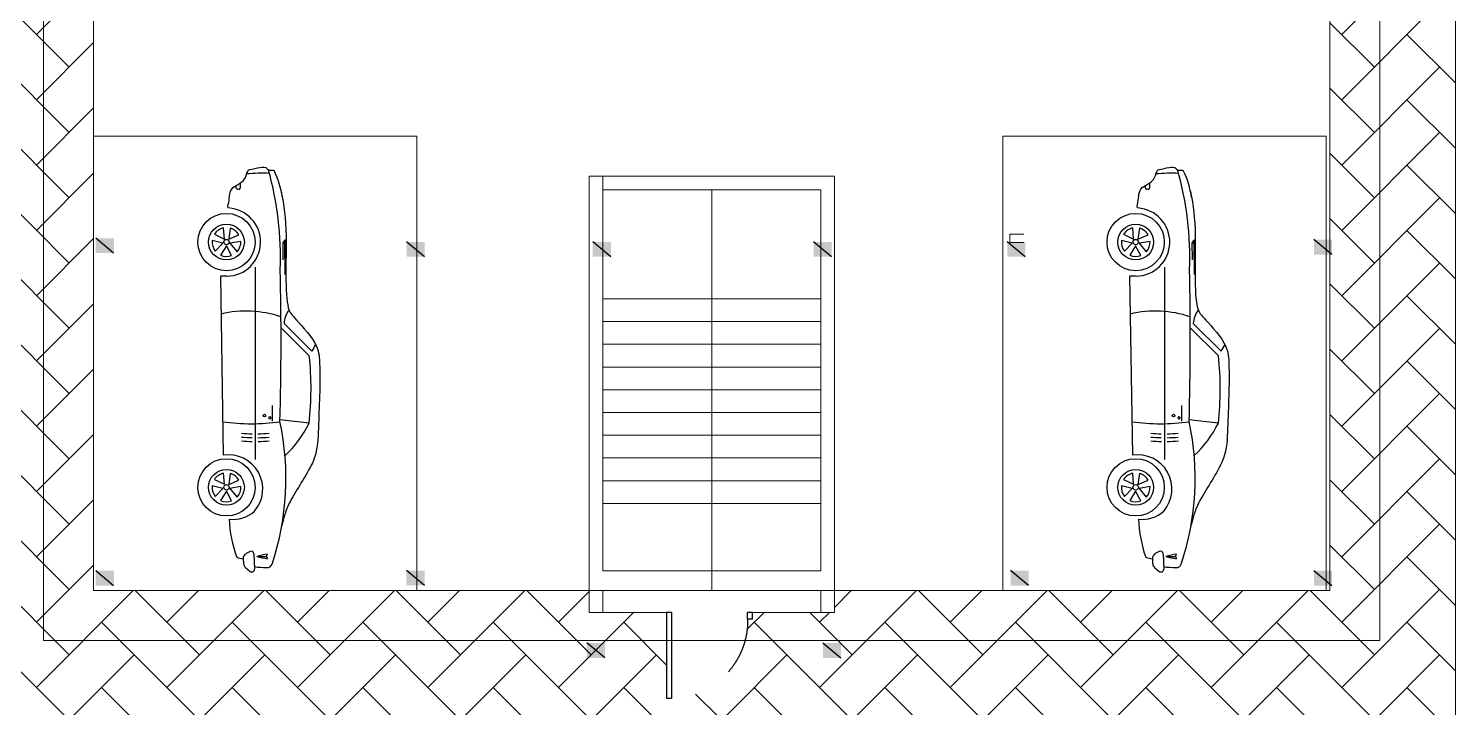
# Model space of a CAD drawing. Header units: millimetres. Extents: x -15225 to 158921, y -72156 to 56162.
# Drawn here: x 53668 to 76663, y 19633 to 30567 of the extents above; entities that cross this region are included whole.
import ezdxf

# ---------------------------------------------------------------- set-up
doc = ezdxf.new("R2010")
doc.units = ezdxf.units.MM
doc.linetypes.add('ACAD_ISO03W100', pattern=[30, 12, -18])
doc.layers.get('0').update_dxf_attribs({"linetype": 'CONTINUOUS'})
for name, color, linetype in [('doors and windows', 1, 'CONTINUOUS'), ('H', 7, 'CONTINUOUS'), ('P', 7, 'CONTINUOUS')]:
    doc.layers.add(name, color=color, linetype=linetype)

# ---------------------------------------------------------------- blocks, each defined once
blk = doc.blocks.new('D1')
at = {"layer": 'doors and windows'}
for p, q in [((0, 0), (0, 9)), ((0, 9), (0.5, 9)), ((0.5, 0), (0.5, 9)), ((0.5, 0), (0, 0)), ((9, 0.7), (8.5, 0.7)), ((8.5, 0.7), (8.5, 0)), ((9, 0), (8.5, 0)), ((9, 0.7), (9, 0))]:
    blk.add_line(p, q, dxfattribs=at)
at = {"layer": 'doors and windows', "linetype": 'ACAD_ISO03W100', "ltscale": 0.5}
blk.add_arc((0.35, 0.85), 8.15, 358.9456, 88.9456, dxfattribs=at)
blk = doc.blocks.new('A$Cb1573d39')
at = {"layer": 'doors and windows', "xscale": -10, "yscale": 10, "zscale": 10}
blk.add_blockref('D1', (370.8, -79.4), dxfattribs=at)
blk = doc.blocks.new('*U63')
for p, q in [((1852, 1022), (2179, 1351)), ((1905, 986), (2237, 1320)), ((3032, 1318), (2995, 973)), ((1273, 1043), (872, 1041)), ((897, 1028), (1273, 1032)), ((1099, 1012), (893, 1010)), ((2822, 882), (3009, 880)), ((1185, 681), (3462, 680)), ((4554, 619), (4578, 571)), ((4581, 665), (4763, 671)), ((4639, 537), (4697, 540)), ((4742, 563), (4788, 619)), ((189, 502), (247, 503)), ((248, 455), (217, 455)), ((263, 487), (264, 471)), ((1292, 344), (1293, 267))]:
    blk.add_line(p, q)
for points in [[(897, 1014), (897, 1023, 0.269532), (893, 1030), (873, 1041, 0.575383), (867, 1037), (868, 1028, 0.269532), (872, 1022), (891, 1011, 0.575383)], [(880, 509), (903, 380), (1003, 465, 0.199906)], [(3784, 509), (3808, 380), (3908, 465, 0.199906)], [(724, 383), (854, 366), (804, 487, 0.199906)], [(1048, 400), (932, 338), (1044, 269, 0.199906)], [(3628, 383), (3758, 366), (3709, 487, 0.199906)], [(3952, 400), (3837, 338), (3948, 269, 0.199906)], [(795, 196), (852, 314), (721, 305, 0.199906)], [(995, 206), (901, 297), (870, 170, 0.199906)], [(3700, 196), (3757, 314), (3626, 305, 0.199906)], [(3900, 206), (3805, 297), (3774, 170, 0.199906)]]:
    blk.add_lwpolyline(points, format="xyb", close=True)
for points in [[(4612, 698), (4611, 811), (4584, 824)], [(4612, 698), (4611, 811), (4637, 824)], [(1293, 267), (3413, 300)]]:
    blk.add_lwpolyline(points)
for centre, radius in [((888, 339), 339), ((2944, 788), 15.7), ((3793, 339), 339), ((888, 339), 212), ((3793, 339), 212), ((888, 339), 31.7), ((3793, 339), 31.7)]:
    blk.add_circle(centre, radius)
for centre, radius, start, end in [((2911, 2669), 1508, 237.6103, 240.9785), ((2628, -2413), 3754, 83.8163, 95.9705), ((2426, 99), 1362, 43.2748, 63.5665), ((1861, 1282), 261, 230.424, 268.0085), ((3687, -2156), 3200, 71.5283, 102.1242), ((1071, -2828), 3808, 87.8393, 105.8096), ((522, -80), 1094, 98.5304, 116.112), ((2011, 765), 1938, 177.5773, 185.5205), ((2035, -34649), 35635, 88.423, 91.3179), ((3005, 572), 1299, 161.4307, 193.2363), ((652, 634), 2388, 351.8279, 8.1674), ((4681, 819), 63.3, 357.932, 71.5283), ((888, 339), 404, 0.6373, 176.3412), ((1159, 682), 2000, 0.852, 4.6556), ((1205, 682), 2000, 0.852, 4.6556), ((1250, 683), 2000, 0.852, 4.6556), ((3812, 365), 404, 49.2263, 189.1528), ((5493, 959), 919, 188.4683, 196.5315), ((3726, 939), 919, 344.7432, 352.8063), ((2960, 881), 1785, 353.1942, 357.932), ((1159, 682), 2000, 355.2644, 358.8633), ((1205, 682), 2000, 355.2644, 358.8633), ((1250, 683), 2000, 355.2644, 358.8633), ((3795, 420), 377, 352.7285, 41.6613), ((4582, 633), 31.7, 91.939, 207.109), ((4635, 600), 63.3, 207.109, 273.4677), ((2902, 940), 1785, 344.3985, 346.9385), ((4693, 604), 63.3, 273.4677, 320.1683), ((4764, 639), 31.7, 320.1683, 91.939), ((248, 487), 15.8, 0.6373, 90.6373), ((248, 471), 15.8, 270.6373, 0.6373), ((4127, 1799), 1427, 271.6865, 290.2774)]:
    blk.add_arc(centre, radius, start, end)
blk.add_ellipse((2969, 853), major_axis=(-16, -0.2), ratio=0.610043)
for points, knots in [([(289, 989), (459, 1021), (785, 1067), (1645, 1019), (1784, 1141), (2092, 1432), (2519, 1455), (2948, 1431), (3379, 1419), (3689, 1267), (3902, 1113), (4094, 1033), (4189, 1009), (4249, 994)], [18.629823, 18.629823, 18.629823, 18.629823, 19.527405, 20.700571, 21.107983, 21.608568, 21.92336, 23.151359, 23.716171, 23.908743, 24.77794, 24.943072, 25.187755, 25.187755, 25.187755, 25.187755]), ([(485, 365), (482, 361), (470, 351), (390, 381), (234, 354), (184, 564), (77, 575), (34, 600), (16, 684), (-24, 800), (39, 829), (38, 865), (38, 884), (38, 890), (39, 897), (40, 902)], [16.815853, 16.815853, 16.815853, 16.815853, 16.838212, 16.885395, 17.18439, 17.479846, 17.654423, 17.670693, 17.696923, 18.016358, 18.052739, 18.140805, 18.140805, 18.140805, 18.172382, 18.172382, 18.172382, 18.172382])]:
    blk.add_open_spline(points, degree=3, knots=knots)
blk = doc.blocks.new('A$Cfcc27f74')
at = {"layer": 'H', "linetype": 'Continuous'}
blk.add_hatch(color=256, dxfattribs=at).paths.add_polyline_path([(-0.46, -0.62), (-0.46, 1.02), (1.54, 1.02), (1.54, -0.62), (-0.46, -0.62)])
at = {"layer": 'P'}
blk.add_lwpolyline([(1.52, -0.62), (-0.46, 1.03)], dxfattribs=at)
blk = doc.blocks.new('colomn')
at = {"color": 7, "linetype": 'ByBlock', "lineweight": 0}
for p in [(-396.31, 1322.44), (-355.13, 1322.44), (-329.17, 1322.44), (-303, 1322.44), (-262.2, 1322.44), (-396.31, 1282.02), (-355.07, 1281.91), (-329.27, 1281.98), (-303.16, 1281.91), (-262.17, 1281.91), (-396.31, 1241.82), (-362.09, 1241.41), (-341.6, 1241.41), (-317.28, 1241.41), (-295.97, 1241.41), (-262.22, 1241.65), (-362.1, 1205.26), (-396.31, 1205.23), (-295.61, 1205.24), (-262.21, 1205.23), (-342.25, 1197.29), (-316.26, 1197.27)]:
    blk.add_blockref('A$Cfcc27f74', p, dxfattribs=at)

msp = doc.modelspace()

# ---------------------------------------------------------------- hatches: boundary and pattern name
at = {"layer": 'P', "linetype": 'ByBlock'}
h = msp.add_hatch(dxfattribs=at)
h.set_pattern_fill('AR-HBONE', color=256, scale=7.320074)
h.set_pattern_definition([(45, (112693.5, -154642), (0, 1051.7782), [2231.159, -743.72]), (135, (113219.4, -154116.1), (1e-13, 1051.7782), [2231.159, -743.72])])
h.paths.add_polyline_path([(52580, 43570), (52580, 19487), (76663, 19487), (76663, 43570)])
h.paths.add_polyline_path([(74641, 38918), (74641, 21516), (66655, 21516), (66655, 21164), (66436, 21163), (65335, 21163), (65335, 21055), (65258, 21055, -0.414214), (64028, 19779), (63951, 19779), (63951, 21163), (62922, 21163), (62702, 21164), (62702, 21516), (54716, 21516), (54716, 38918)], flags=16)
h.paths.add_polyline_path([(74581, 38126), (74581, 30806), (69369, 30806), (69369, 38126)], flags=0)
h.paths.add_polyline_path([(62330, 40582), (56064, 40582), (56064, 41394), (54494, 41394), (54494, 40860), (53102, 40860), (53102, 42253), (54494, 42253), (54494, 41556), (56064, 41556), (56064, 42531), (62330, 42531)], flags=16)
h.paths.add_polyline_path([(62052, 40860), (60130, 40860), (60130, 41014), (59963, 41014), (59963, 40860), (56343, 40860), (56343, 41394, -0.702654), (56343, 41556), (56343, 42253), (59963, 42253), (59963, 42122), (60130, 42122), (60130, 42253), (62052, 42253)], flags=0)
h.paths.add_polyline_path([(60755, 41556, -1), (61454, 41556, -1)], flags=0)
h.paths.add_polyline_path([(60940, 42086), (60773, 42086), (60773, 42253), (60940, 42253)], flags=0)
h.paths.add_polyline_path([(60618, 42086), (60451, 42086), (60451, 42253), (60618, 42253)], flags=0)
h.paths.add_polyline_path([(60130, 41486), (60130, 41319), (59963, 41319), (59963, 41486)], flags=0)
h.paths.add_polyline_path([(60130, 41624), (59963, 41624), (59963, 41792), (60130, 41792)], flags=0)
h.paths.add_polyline_path([(59594, 42086), (59427, 42086), (59427, 42253), (59594, 42253)], flags=0)
h.paths.add_polyline_path([(59928, 38178), (59928, 30858), (54716, 30858), (54716, 38178)], flags=0)
h.paths.add_polyline_path([(59272, 42086), (59105, 42086), (59105, 42253), (59272, 42253)], flags=0)
h.paths.add_polyline_path([(74581, 28836), (74581, 21516), (69369, 21516), (69369, 28836)], flags=0)
h.paths.add_polyline_path([(66436, 27970), (66436, 21835), (62922, 21835), (62922, 27970)], flags=0)
h.paths.add_polyline_path([(66436, 26213), (66436, 25847), (66436, 25481), (66436, 25115), (66436, 24749), (66436, 24383), (66436, 24017), (66436, 23651), (66436, 23285), (66436, 22919), (62922, 22919), (62922, 23285), (62922, 23651), (62922, 24017), (62922, 24383), (62922, 24749), (62922, 25115), (62922, 25481), (62922, 25847), (62922, 26213)], flags=0)
h.paths.add_polyline_path([(58231, 42847), (58417, 42847), (58417, 42952), (58231, 42952)], flags=24)
h.paths.add_polyline_path([(58231, 42847), (59403, 42847), (59403, 42952), (58231, 42952)], flags=24)
h.paths.add_polyline_path([(59623, 42735), (59937, 42735), (59937, 42840), (59623, 42840)], flags=24)

# ---------------------------------------------------------------- linework, layer by layer
at = {"color": 7, "linetype": 'ByBlock', "lineweight": 0}
for p, q in [((64679, 27970), (64679, 26213)), ((64679, 21516), (64679, 26213)), ((66436, 21835), (62922, 21835)), ((66655, 21516), (62702, 21516)), ((62702, 21164), (62922, 21164))]:
    msp.add_line(p, q, dxfattribs=at)
for points in [[(52580, 43570), (76663, 43570), (76663, 19487), (52580, 19487)], [(53911, 39724), (75446, 39724), (75446, 20711), (53911, 20711)], [(54716, 38918), (74641, 38918), (74641, 21516), (54716, 21516)], [(54716, 28836), (59928, 28836), (59928, 21516), (54716, 21516)], [(69369, 28836), (74581, 28836), (74581, 21516), (69369, 21516)], [(66436, 25847), (62922, 25847), (62922, 26213), (66436, 26213)], [(66436, 25481), (62922, 25481), (62922, 25847), (66436, 25847)], [(66436, 25115), (62922, 25115), (62922, 25481), (66436, 25481)], [(66436, 24749), (62922, 24749), (62922, 25115), (66436, 25115)], [(66436, 24383), (62922, 24383), (62922, 24749), (66436, 24749)], [(66436, 24017), (62922, 24017), (62922, 24383), (66436, 24383)], [(66436, 23651), (62922, 23651), (62922, 24017), (66436, 24017)], [(66436, 23285), (62922, 23285), (62922, 23651), (66436, 23651)], [(66436, 22919), (62922, 22919), (62922, 23285), (66436, 23285)]]:
    msp.add_lwpolyline(points, close=True, dxfattribs=at)
for points in [[(66436, 21163), (66655, 21164), (66655, 28191), (62702, 28191)], [(62922, 28191), (62702, 28191), (62702, 21164)], [(62922, 21835), (62922, 28191)], [(62922, 27970), (66436, 27970), (66436, 21835)], [(64028, 21163), (62922, 21163), (62922, 21516)], [(66436, 21516), (66436, 21163), (65258, 21163)]]:
    msp.add_lwpolyline(points, dxfattribs=at)
at = {"color": 7, "linetype": 'ByBlock', "lineweight": 0, "extrusion": (0, -4.44089e-16, -1), "elevation": 0}
msp.add_lwpolyline([(-69709, 27253), (-69481, 27253), (-69481, 27121), (-69709, 27121)], dxfattribs=at)

# ---------------------------------------------------------------- block references
at = {"linetype": 'ByBlock', "xscale": 1.359917046423277, "yscale": 1.359917046423277, "zscale": 1.359917046423277, "rotation": 270}
for p in [(56397, 28336), (71049, 28336)]:
    msp.add_blockref('*U63', p, dxfattribs=at)
at = {"color": 7, "linetype": 'ByBlock', "lineweight": 0, "xscale": 15.37083318941887, "yscale": 15.37083318941887, "zscale": 15.37083318941887, "rotation": 180}
msp.add_blockref('A$Cb1573d39', (69650, 19943), dxfattribs=at)
at = {"layer": 'P', "linetype": 'ByBlock', "xscale": 146.4014818657626, "yscale": 146.4014818657626, "zscale": 146.4014818657626}
msp.add_blockref('colomn', (112838, -154763), dxfattribs=at)

doc.saveas('drawing.dxf')
